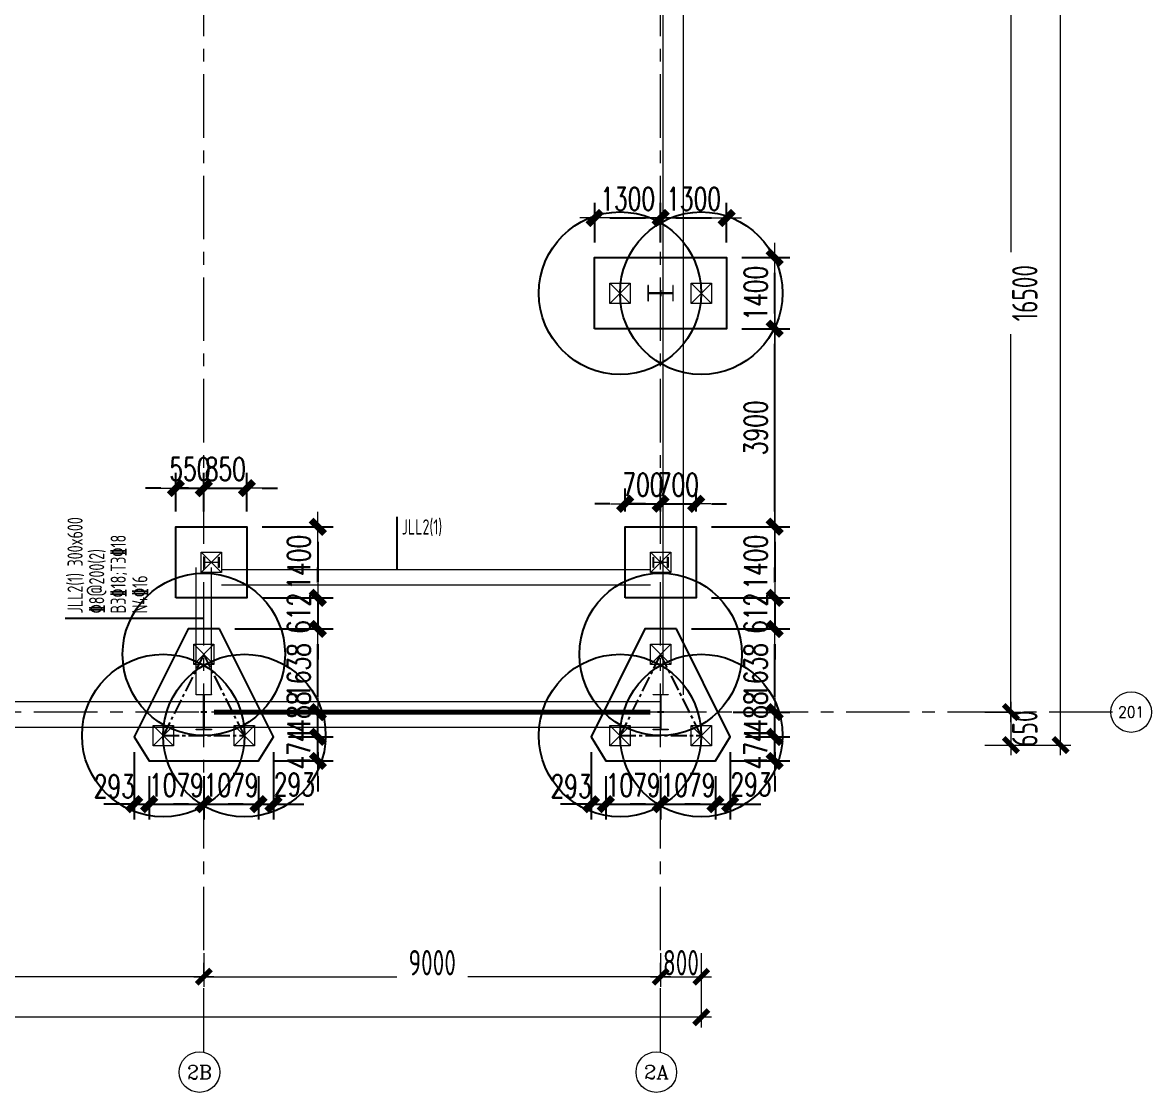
# Model space of a CAD drawing. Extents: x -1201378 to 2367219, y -619313 to 244905.
# Drawn here: x -96329 to -74089, y -71587 to -50520 of the extents above; entities that cross this region are included whole.
import ezdxf
from ezdxf.enums import TextEntityAlignment as Align

# ---------------------------------------------------------------- set-up
doc = ezdxf.new("R2010")
doc.units = 0
doc.header["$LTSCALE"] = 1000
doc.linetypes.add('CENTER', pattern=[2, 1.25, -0.25, 0.25, -0.25])
doc.layers.get('0').update_dxf_attribs({"linetype": 'CONTINUOUS'})
doc.layers.get('Defpoints').update_dxf_attribs({"linetype": 'CONTINUOUS'})
for name, color, linetype, lineweight in [('S-axis', 111, 'CONTINUOUS', 0), ('S-bkl', 4, 'CONTINUOUS', 0), ('S-col', 2, 'CONTINUOUS', 0), ('S-dim', 81, 'CONTINUOUS', 0), ('S-dote', 5, 'CENTER', 0), ('S-zhuang', 1, 'CONTINUOUS', 0), ('柱间支撑', 6, 'CENTER', 0)]:
    doc.layers.add(name, color=color, linetype=linetype, lineweight=lineweight)
for name, color, linetype in [('S-DOTE1', 140, 'CENTER'), ('S-HATCH1-W', 252, 'CONTINUOUS'), ('S-SKL-H', 151, 'CONTINUOUS'), ('S-SS', 111, 'CONTINUOUS')]:
    doc.layers.add(name, color=color, linetype=linetype)
doc.styles.add('_TCH_AXIS', font='COMPLEX', dxfattribs={"bigfont": 'GBCBIG'})
doc.styles.add('SS1', font='tj-romans1.shx', dxfattribs={"width": 0.7, "bigfont": 'tj-hztxt1.shx'})
doc.styles.add('TSSD_Dimension', font='tssdeng.shx', dxfattribs={"width": 0.7, "bigfont": 'hztxt.shx'})
doc.styles.add('样式 1', font='yjkeng.shx', dxfattribs={"width": 0.7, "height": 300, "bigfont": 'yjkchn.shx'})
doc.dimstyles.new('S-150-ARCHI', dxfattribs={"dimscale": 150, "dimtxt": 3, "dimasz": 2, "dimexe": 2, "dimexo": 2, "dimgap": 1, "dimtad": 1, "dimdec": 0, "dimzin": 0, "dimdsep": 46, "dimtxsty": 'SS1', "dimblk1": 'TT', "dimblk2": 'TT', "dimsah": 1, "dimcen": 1, "dimclrd": 256, "dimclre": 256, "dimclrt": 256, "dimadec": 0, "dimazin": 0, "dimtfac": 1, "dimtdec": 0, "dimtix": 1, "dimtmove": 2, "dimatfit": 0, "dimldrblk": 'TT', "dimfxl": 2, "dimtolj": 1, "dimtzin": 0, "dimarcsym": 0})
doc.dimstyles.new('TSSD_200_200', dxfattribs={"dimtxt": 500, "dimasz": 200, "dimexe": 200, "dimexo": 500, "dimgap": 200, "dimtad": 1, "dimdec": 0, "dimzin": 0, "dimdsep": 46, "dimtxsty": 'TSSD_Dimension', "dimblk": 'ARCHTICK', "dimcen": 0, "dimdle": 200, "dimclrt": 7, "dimadec": 0, "dimazin": 0, "dimtfac": 1, "dimtdec": 0, "dimtix": 1, "dimtmove": 2, "dimatfit": 3, "dimfxl": 1, "dimtolj": 1, "dimtzin": 0, "dimarcsym": 0})

# ---------------------------------------------------------------- blocks, each defined once
blk = doc.blocks.new('_ArchTick')
at = {"color": 0, "linetype": 'ByBlock', "const_width": 0.5}
blk.add_lwpolyline([(-0.71, -0.71), (0.71, 0.71)], dxfattribs=at)
blk = doc.blocks.new('*D82')
at = {"layer": 'Defpoints', "color": 0, "transparency": 16777216}
for p in [(-101758, -268348), (-92758, -268348), (-92758, -269308)]:
    blk.add_point(p, dxfattribs=at)
at = {"layer": 'S-axis', "color": 0, "lineweight": -2, "transparency": 16777216}
for p, q in [((-101758, -268848), (-101758, -269508)), ((-92758, -268848), (-92758, -269508)), ((-101958, -269308), (-97957, -269308)), ((-92558, -269308), (-96560, -269308))]:
    blk.add_line(p, q, dxfattribs=at)
at = {"layer": 'S-axis', "color": 0, "lineweight": -2, "transparency": 16777216, "xscale": 200, "yscale": 200, "zscale": 200, "rotation": 180}
blk.add_blockref('_ArchTick', (-101758, -269308), dxfattribs=at)
at = {"layer": 'S-axis', "color": 0, "lineweight": -2, "transparency": 16777216, "xscale": 200, "yscale": 200, "zscale": 200}
blk.add_blockref('_ArchTick', (-92758, -269308), dxfattribs=at)
at = {"layer": 'S-axis', "color": 7, "transparency": 16777216, "insert": (-97258, -269033), "char_height": 500, "attachment_point": 5, "style": 'TSSD_Dimension'}
blk.add_mtext('\\A1;9000', dxfattribs=at)
blk = doc.blocks.new('*D83')
at = {"layer": 'Defpoints', "color": 0, "transparency": 16777216}
for p in [(-92758, -268348), (-83758, -268348), (-83758, -269308)]:
    blk.add_point(p, dxfattribs=at)
at = {"layer": 'S-axis', "color": 0, "lineweight": -2, "transparency": 16777216}
for p, q in [((-92758, -268848), (-92758, -269508)), ((-83758, -268848), (-83758, -269508)), ((-92958, -269308), (-88957, -269308)), ((-83558, -269308), (-87560, -269308))]:
    blk.add_line(p, q, dxfattribs=at)
at = {"layer": 'S-axis', "color": 0, "lineweight": -2, "transparency": 16777216, "xscale": 200, "yscale": 200, "zscale": 200, "rotation": 180}
blk.add_blockref('_ArchTick', (-92758, -269308), dxfattribs=at)
at = {"layer": 'S-axis', "color": 0, "lineweight": -2, "transparency": 16777216, "xscale": 200, "yscale": 200, "zscale": 200}
blk.add_blockref('_ArchTick', (-83758, -269308), dxfattribs=at)
at = {"layer": 'S-axis', "color": 7, "transparency": 16777216, "insert": (-88258, -269033), "char_height": 500, "attachment_point": 5, "style": 'TSSD_Dimension'}
blk.add_mtext('\\A1;9000', dxfattribs=at)
blk = doc.blocks.new('*D84')
at = {"layer": 'Defpoints', "color": 0, "transparency": 16777216}
for p in [(-83758, -268348), (-82958, -268348), (-82958, -269308)]:
    blk.add_point(p, dxfattribs=at)
at = {"layer": 'S-axis', "color": 0, "lineweight": -2, "transparency": 16777216}
for p, q in [((-83758, -268848), (-83758, -269508)), ((-82958, -268848), (-82958, -269508)), ((-83958, -269308), (-82758, -269308))]:
    blk.add_line(p, q, dxfattribs=at)
at = {"layer": 'S-axis', "color": 0, "lineweight": -2, "transparency": 16777216, "xscale": 200, "yscale": 200, "zscale": 200, "rotation": 180}
blk.add_blockref('_ArchTick', (-83758, -269308), dxfattribs=at)
at = {"layer": 'S-axis', "color": 0, "lineweight": -2, "transparency": 16777216, "xscale": 200, "yscale": 200, "zscale": 200}
blk.add_blockref('_ArchTick', (-82958, -269308), dxfattribs=at)
at = {"layer": 'S-axis', "color": 7, "transparency": 16777216, "insert": (-83358, -269033), "char_height": 500, "attachment_point": 5, "style": 'TSSD_Dimension'}
blk.add_mtext('\\A1;800', dxfattribs=at)
blk = doc.blocks.new('*D90')
at = {"layer": 'Defpoints', "color": 0, "transparency": 16777216}
for p in [(-77874, -247598), (-77874, -264098), (-76858, -264098)]:
    blk.add_point(p, dxfattribs=at)
at = {"layer": 'S-axis', "color": 0, "lineweight": -2, "transparency": 16777216}
for p, q in [((-76858, -247398), (-76858, -255042)), ((-77374, -247598), (-76658, -247598)), ((-76858, -264298), (-76858, -256654)), ((-77374, -264098), (-76658, -264098))]:
    blk.add_line(p, q, dxfattribs=at)
at = {"layer": 'S-axis', "color": 0, "lineweight": -2, "transparency": 16777216, "xscale": 200, "yscale": 200, "zscale": 200}
for p, rotation in [((-76858, -247598), 90), ((-76858, -264098), 270)]:
    blk.add_blockref('_ArchTick', p, dxfattribs=dict(at, rotation=rotation))
at = {"layer": 'S-axis', "color": 7, "transparency": 16777216, "insert": (-76583, -255848), "char_height": 500, "attachment_point": 5, "rotation": 90, "style": 'TSSD_Dimension'}
blk.add_mtext('\\A1;16500', dxfattribs=at)
blk = doc.blocks.new('*D91')
at = {"layer": 'Defpoints', "color": 0, "transparency": 16777216}
for p in [(-77874, -264098), (-77874, -264748), (-76858, -264748)]:
    blk.add_point(p, dxfattribs=at)
at = {"layer": 'S-axis', "color": 0, "lineweight": -2, "transparency": 16777216}
for p, q in [((-76858, -263898), (-76858, -264948)), ((-77374, -264098), (-76658, -264098)), ((-77374, -264748), (-76658, -264748))]:
    blk.add_line(p, q, dxfattribs=at)
at = {"layer": 'S-axis', "color": 0, "lineweight": -2, "transparency": 16777216, "xscale": 200, "yscale": 200, "zscale": 200}
for p, rotation in [((-76858, -264098), 90), ((-76858, -264748), 270)]:
    blk.add_blockref('_ArchTick', p, dxfattribs=dict(at, rotation=rotation))
at = {"layer": 'S-axis', "color": 7, "transparency": 16777216, "insert": (-76583, -264423), "char_height": 500, "attachment_point": 5, "rotation": 90, "style": 'TSSD_Dimension'}
blk.add_mtext('\\A1;650', dxfattribs=at)
blk = doc.blocks.new('*D92')
at = {"layer": 'Defpoints', "color": 0, "transparency": 16777216}
for p in [(-240958, -268448), (-82958, -268448), (-82958, -270108)]:
    blk.add_point(p, dxfattribs=at)
at = {"layer": 'S-axis', "color": 0, "lineweight": -2, "transparency": 16777216}
for p, q in [((-240958, -268948), (-240958, -270308)), ((-82958, -268948), (-82958, -270308)), ((-241158, -270108), (-162899, -270108)), ((-82758, -270108), (-161018, -270108))]:
    blk.add_line(p, q, dxfattribs=at)
at = {"layer": 'S-axis', "color": 0, "lineweight": -2, "transparency": 16777216, "xscale": 200, "yscale": 200, "zscale": 200, "rotation": 180}
blk.add_blockref('_ArchTick', (-240958, -270108), dxfattribs=at)
at = {"layer": 'S-axis', "color": 0, "lineweight": -2, "transparency": 16777216, "xscale": 200, "yscale": 200, "zscale": 200}
blk.add_blockref('_ArchTick', (-82958, -270108), dxfattribs=at)
at = {"layer": 'S-axis', "color": 7, "transparency": 16777216, "insert": (-161958, -269833), "char_height": 500, "attachment_point": 5, "style": 'TSSD_Dimension'}
blk.add_mtext('\\A1;158000', dxfattribs=at)
blk = doc.blocks.new('*D113')
at = {"layer": 'Defpoints', "color": 0, "transparency": 16777216}
for p in [(-77774, -180948), (-77774, -264748), (-75879, -264748)]:
    blk.add_point(p, dxfattribs=at)
at = {"layer": 'S-axis', "color": 0, "lineweight": -2, "transparency": 16777216}
for p, q in [((-75879, -180748), (-75879, -222015)), ((-77274, -180948), (-75679, -180948)), ((-75879, -264948), (-75879, -223681)), ((-77274, -264748), (-75679, -264748))]:
    blk.add_line(p, q, dxfattribs=at)
at = {"layer": 'S-axis', "color": 0, "lineweight": -2, "transparency": 16777216, "xscale": 200, "yscale": 200, "zscale": 200}
for p, rotation in [((-75879, -180948), 90), ((-75879, -264748), 270)]:
    blk.add_blockref('_ArchTick', p, dxfattribs=dict(at, rotation=rotation))
at = {"layer": 'S-axis', "color": 7, "transparency": 16777216, "insert": (-75604, -222848), "char_height": 500, "attachment_point": 5, "rotation": 90, "style": 'TSSD_Dimension'}
blk.add_mtext('\\A1;83800', dxfattribs=at)
blk = doc.blocks.new('nt66')
at = {"layer": 'S-col'}
blk.add_lwpolyline([(-195790, 766820), (-195490, 766820), (-195490, 766808), (-195636, 766808), (-195636, 766132), (-195490, 766132), (-195490, 766120), (-195790, 766120), (-195790, 766132), (-195644, 766132), (-195644, 766808), (-195790, 766808)], close=True, dxfattribs=at)
blk = doc.blocks.new('33333')
for p in [(57786, -126400), (66786, -126400)]:
    blk.add_blockref('nt66', p)
blk = doc.blocks.new('S-ZHUANG-400')
at = {"layer": 'S-zhuang'}
for p, q in [((200, -200), (-200, 200)), ((-200, -200), (200, 200))]:
    blk.add_line(p, q, dxfattribs=at)
blk.add_lwpolyline([(-200, 200), (200, 200), (200, -200), (-200, -200)], close=True, dxfattribs=at)
blk = doc.blocks.new('CT3')
at = {"layer": 'Defpoints'}
for centre in [(-101758, -256416), (-102558, -258016), (-100958, -258016)]:
    blk.add_circle(centre, 1600, dxfattribs=at)
at = {"layer": 'S-DOTE1', "ltscale": 0.25}
for p, q in [((-101758, -257494), (-101758, -257614)), ((-101698, -257554), (-101818, -257554))]:
    blk.add_line(p, q, dxfattribs=at)
at = {"layer": 'S-DOTE1', "linetype": 'CENTER', "ltscale": 0.25}
blk.add_lwpolyline([(-100958, -258016), (-101758, -256416), (-102558, -258016)], close=True, dxfattribs=at)
at = {"layer": 'S-HATCH1-W'}
blk.add_lwpolyline([(-101449, -255916), (-102067, -255916), (-103130, -258042), (-102837, -258516), (-100680, -258516), (-100387, -258042)], close=True, dxfattribs=at)
at = {"layer": 'S-zhuang', "rotation": 90.00000000000001}
for p in [(-101758, -256416), (-102558, -258016), (-100958, -258016)]:
    blk.add_blockref('S-ZHUANG-400', p, dxfattribs=at)
blk = doc.blocks.new('CT2')
at = {"layer": 'Defpoints'}
for centre in [(-193625, -186366), (-193625, -187966)]:
    blk.add_circle(centre, 1600, dxfattribs=at)
at = {"layer": 'S-DOTE1', "ltscale": 0.25}
for p, q in [((-193565, -187166), (-193685, -187166)), ((-193625, -187226), (-193625, -187106))]:
    blk.add_line(p, q, dxfattribs=at)
at = {"layer": 'S-HATCH1-W'}
blk.add_lwpolyline([(-194325, -185866), (-192925, -185866), (-192925, -188466), (-194325, -188466)], close=True, dxfattribs=at)
at = {"layer": 'S-zhuang'}
for p in [(-193625, -186366), (-193625, -187966)]:
    blk.add_blockref('S-ZHUANG-400', p, dxfattribs=at)
blk = doc.blocks.new('CT1')
at = {"layer": 'S-HATCH1-W'}
blk.add_lwpolyline([(-91607, -249948), (-91607, -248548), (-90207, -248548), (-90207, -249948)], close=True, dxfattribs=at)
at = {"layer": 'S-zhuang', "rotation": 90.00000000000001}
blk.add_blockref('S-ZHUANG-400', (-90907, -249248), dxfattribs=at)
blk = doc.blocks.new('TT')
blk.add_line((-0.969, 0), (0.969, 0))
at = {"const_width": 0.45}
blk.add_lwpolyline([(-0.442, -0.442), (0.442, 0.442)], dxfattribs=at)
blk = doc.blocks.new('*D2047')
at = {"layer": 'Defpoints', "color": 0, "transparency": 16777216}
for p in [(-94130, -64586), (-93837, -65060), (-93837, -65911)]:
    blk.add_point(p, dxfattribs=at)
at = {"layer": 'S-dim', "lineweight": -2, "transparency": 16777216}
for p, q in [((-94130, -64886), (-94130, -66211)), ((-93837, -65360), (-93837, -66211)), ((-94430, -65911), (-94730, -65911)), ((-94130, -65911), (-93837, -65911)), ((-93537, -65911), (-93237, -65911))]:
    blk.add_line(p, q, dxfattribs=at)
at = {"layer": 'S-dim', "lineweight": -2, "transparency": 16777216, "xscale": 300, "yscale": 300, "zscale": 300}
blk.add_blockref('TT', (-94130, -65911), dxfattribs=at)
at = {"layer": 'S-dim', "lineweight": -2, "transparency": 16777216, "xscale": 300, "yscale": 300, "zscale": 300, "rotation": 180}
blk.add_blockref('TT', (-93837, -65911), dxfattribs=at)
at = {"layer": 'S-dim', "transparency": 16777216, "insert": (-94522, -65558), "char_height": 450, "attachment_point": 5, "style": 'SS1'}
blk.add_mtext('\\A1;293', dxfattribs=at)
blk = doc.blocks.new('*D2048')
at = {"layer": 'Defpoints', "color": 0, "transparency": 16777216}
for p in [(-93837, -65060), (-92758, -65060), (-92758, -65911)]:
    blk.add_point(p, dxfattribs=at)
at = {"layer": 'S-dim', "lineweight": -2, "transparency": 16777216}
for p, q in [((-93837, -65360), (-93837, -66211)), ((-92758, -65360), (-92758, -66211)), ((-94137, -65911), (-94437, -65911)), ((-93837, -65911), (-92758, -65911)), ((-92458, -65911), (-92158, -65911))]:
    blk.add_line(p, q, dxfattribs=at)
at = {"layer": 'S-dim', "lineweight": -2, "transparency": 16777216, "xscale": 300, "yscale": 300, "zscale": 300}
blk.add_blockref('TT', (-93837, -65911), dxfattribs=at)
at = {"layer": 'S-dim', "lineweight": -2, "transparency": 16777216, "xscale": 300, "yscale": 300, "zscale": 300, "rotation": 180}
blk.add_blockref('TT', (-92758, -65911), dxfattribs=at)
at = {"layer": 'S-dim', "transparency": 16777216, "insert": (-93298, -65536), "char_height": 450, "attachment_point": 5, "style": 'SS1'}
blk.add_mtext('\\A1;1079', dxfattribs=at)
blk = doc.blocks.new('*D2049')
at = {"layer": 'Defpoints', "color": 0, "transparency": 16777216}
for p in [(-92758, -65060), (-91680, -65060), (-91680, -65911)]:
    blk.add_point(p, dxfattribs=at)
at = {"layer": 'S-dim', "lineweight": -2, "transparency": 16777216}
for p, q in [((-92758, -65360), (-92758, -66211)), ((-91680, -65360), (-91680, -66211)), ((-93058, -65911), (-93358, -65911)), ((-92758, -65911), (-91680, -65911)), ((-91380, -65911), (-91080, -65911))]:
    blk.add_line(p, q, dxfattribs=at)
at = {"layer": 'S-dim', "lineweight": -2, "transparency": 16777216, "xscale": 300, "yscale": 300, "zscale": 300}
blk.add_blockref('TT', (-92758, -65911), dxfattribs=at)
at = {"layer": 'S-dim', "lineweight": -2, "transparency": 16777216, "xscale": 300, "yscale": 300, "zscale": 300, "rotation": 180}
blk.add_blockref('TT', (-91680, -65911), dxfattribs=at)
at = {"layer": 'S-dim', "transparency": 16777216, "insert": (-92219, -65536), "char_height": 450, "attachment_point": 5, "style": 'SS1'}
blk.add_mtext('\\A1;1079', dxfattribs=at)
blk = doc.blocks.new('*D2050')
at = {"layer": 'Defpoints', "color": 0, "transparency": 16777216}
for p in [(-91387, -64586), (-91680, -65060), (-91387, -65911)]:
    blk.add_point(p, dxfattribs=at)
at = {"layer": 'S-dim', "lineweight": -2, "transparency": 16777216}
for p, q in [((-91387, -64886), (-91387, -66211)), ((-91680, -65360), (-91680, -66211)), ((-91980, -65911), (-92280, -65911)), ((-91680, -65911), (-91387, -65911)), ((-91087, -65911), (-90787, -65911))]:
    blk.add_line(p, q, dxfattribs=at)
at = {"layer": 'S-dim', "lineweight": -2, "transparency": 16777216, "xscale": 300, "yscale": 300, "zscale": 300}
blk.add_blockref('TT', (-91680, -65911), dxfattribs=at)
at = {"layer": 'S-dim', "lineweight": -2, "transparency": 16777216, "xscale": 300, "yscale": 300, "zscale": 300, "rotation": 180}
blk.add_blockref('TT', (-91387, -65911), dxfattribs=at)
at = {"layer": 'S-dim', "transparency": 16777216, "insert": (-90976, -65524), "char_height": 450, "attachment_point": 5, "style": 'SS1'}
blk.add_mtext('\\A1;293', dxfattribs=at)
blk = doc.blocks.new('*D2051')
at = {"layer": 'Defpoints', "color": 0, "transparency": 16777216}
for p in [(-91387, -64586), (-90511, -64586), (-91680, -65060)]:
    blk.add_point(p, dxfattribs=at)
at = {"layer": 'S-dim', "lineweight": -2, "transparency": 16777216}
for p, q in [((-90511, -64286), (-90511, -63986)), ((-91087, -64586), (-90211, -64586)), ((-90511, -65060), (-90511, -64586)), ((-91380, -65060), (-90211, -65060)), ((-90511, -65360), (-90511, -65660))]:
    blk.add_line(p, q, dxfattribs=at)
at = {"layer": 'S-dim', "lineweight": -2, "transparency": 16777216, "xscale": 300, "yscale": 300, "zscale": 300}
for p, rotation in [((-90511, -64586), 270), ((-90511, -65060), 90)]:
    blk.add_blockref('TT', p, dxfattribs=dict(at, rotation=rotation))
at = {"layer": 'S-dim', "transparency": 16777216, "insert": (-90886, -64823), "char_height": 450, "attachment_point": 5, "rotation": 90, "style": 'SS1'}
blk.add_mtext('\\A1;474', dxfattribs=at)
blk = doc.blocks.new('*D2052')
at = {"layer": 'Defpoints', "color": 0, "transparency": 16777216}
for p in [(-91630, -64098), (-90511, -64098), (-91387, -64586)]:
    blk.add_point(p, dxfattribs=at)
at = {"layer": 'S-dim', "lineweight": -2, "transparency": 16777216}
for p, q in [((-90511, -63798), (-90511, -63498)), ((-91330, -64098), (-90211, -64098)), ((-90511, -64586), (-90511, -64098)), ((-91087, -64586), (-90211, -64586)), ((-90511, -64886), (-90511, -65186))]:
    blk.add_line(p, q, dxfattribs=at)
at = {"layer": 'S-dim', "lineweight": -2, "transparency": 16777216, "xscale": 300, "yscale": 300, "zscale": 300}
for p, rotation in [((-90511, -64098), 270), ((-90511, -64586), 90)]:
    blk.add_blockref('TT', p, dxfattribs=dict(at, rotation=rotation))
at = {"layer": 'S-dim', "transparency": 16777216, "insert": (-90886, -64098), "char_height": 450, "attachment_point": 5, "rotation": 90, "style": 'SS1'}
blk.add_mtext('\\A1;488', dxfattribs=at)
blk = doc.blocks.new('*D2053')
at = {"layer": 'Defpoints', "color": 0, "transparency": 16777216}
for p in [(-92449, -62460), (-90511, -62460), (-91630, -64098)]:
    blk.add_point(p, dxfattribs=at)
at = {"layer": 'S-dim', "lineweight": -2, "transparency": 16777216}
for p, q in [((-92149, -62460), (-90211, -62460)), ((-90511, -63798), (-90511, -62760)), ((-91330, -64098), (-90211, -64098))]:
    blk.add_line(p, q, dxfattribs=at)
at = {"layer": 'S-dim', "lineweight": -2, "transparency": 16777216, "xscale": 300, "yscale": 300, "zscale": 300}
for p, rotation in [((-90511, -62460), 90), ((-90511, -64098), 270)]:
    blk.add_blockref('TT', p, dxfattribs=dict(at, rotation=rotation))
at = {"layer": 'S-dim', "transparency": 16777216, "insert": (-90886, -63279), "char_height": 450, "attachment_point": 5, "rotation": 90, "style": 'SS1'}
blk.add_mtext('\\A1;1638', dxfattribs=at)
blk = doc.blocks.new('*D2054')
at = {"layer": 'Defpoints', "color": 0, "transparency": 16777216}
for p in [(-85130, -64586), (-84837, -65060), (-84837, -65911)]:
    blk.add_point(p, dxfattribs=at)
at = {"layer": 'S-dim', "lineweight": -2, "transparency": 16777216}
for p, q in [((-85130, -64886), (-85130, -66211)), ((-84837, -65360), (-84837, -66211)), ((-85430, -65911), (-85730, -65911)), ((-85130, -65911), (-84837, -65911)), ((-84537, -65911), (-84237, -65911))]:
    blk.add_line(p, q, dxfattribs=at)
at = {"layer": 'S-dim', "lineweight": -2, "transparency": 16777216, "xscale": 300, "yscale": 300, "zscale": 300}
blk.add_blockref('TT', (-85130, -65911), dxfattribs=at)
at = {"layer": 'S-dim', "lineweight": -2, "transparency": 16777216, "xscale": 300, "yscale": 300, "zscale": 300, "rotation": 180}
blk.add_blockref('TT', (-84837, -65911), dxfattribs=at)
at = {"layer": 'S-dim', "transparency": 16777216, "insert": (-85522, -65558), "char_height": 450, "attachment_point": 5, "style": 'SS1'}
blk.add_mtext('\\A1;293', dxfattribs=at)
blk = doc.blocks.new('*D2055')
at = {"layer": 'Defpoints', "color": 0, "transparency": 16777216}
for p in [(-84837, -65060), (-83758, -65060), (-83758, -65911)]:
    blk.add_point(p, dxfattribs=at)
at = {"layer": 'S-dim', "lineweight": -2, "transparency": 16777216}
for p, q in [((-84837, -65360), (-84837, -66211)), ((-83758, -65360), (-83758, -66211)), ((-85137, -65911), (-85437, -65911)), ((-84837, -65911), (-83758, -65911)), ((-83458, -65911), (-83158, -65911))]:
    blk.add_line(p, q, dxfattribs=at)
at = {"layer": 'S-dim', "lineweight": -2, "transparency": 16777216, "xscale": 300, "yscale": 300, "zscale": 300}
blk.add_blockref('TT', (-84837, -65911), dxfattribs=at)
at = {"layer": 'S-dim', "lineweight": -2, "transparency": 16777216, "xscale": 300, "yscale": 300, "zscale": 300, "rotation": 180}
blk.add_blockref('TT', (-83758, -65911), dxfattribs=at)
at = {"layer": 'S-dim', "transparency": 16777216, "insert": (-84298, -65536), "char_height": 450, "attachment_point": 5, "style": 'SS1'}
blk.add_mtext('\\A1;1079', dxfattribs=at)
blk = doc.blocks.new('*D2056')
at = {"layer": 'Defpoints', "color": 0, "transparency": 16777216}
for p in [(-83758, -65060), (-82680, -65060), (-82680, -65911)]:
    blk.add_point(p, dxfattribs=at)
at = {"layer": 'S-dim', "lineweight": -2, "transparency": 16777216}
for p, q in [((-83758, -65360), (-83758, -66211)), ((-82680, -65360), (-82680, -66211)), ((-84058, -65911), (-84358, -65911)), ((-83758, -65911), (-82680, -65911)), ((-82380, -65911), (-82080, -65911))]:
    blk.add_line(p, q, dxfattribs=at)
at = {"layer": 'S-dim', "lineweight": -2, "transparency": 16777216, "xscale": 300, "yscale": 300, "zscale": 300}
blk.add_blockref('TT', (-83758, -65911), dxfattribs=at)
at = {"layer": 'S-dim', "lineweight": -2, "transparency": 16777216, "xscale": 300, "yscale": 300, "zscale": 300, "rotation": 180}
blk.add_blockref('TT', (-82680, -65911), dxfattribs=at)
at = {"layer": 'S-dim', "transparency": 16777216, "insert": (-83219, -65536), "char_height": 450, "attachment_point": 5, "style": 'SS1'}
blk.add_mtext('\\A1;1079', dxfattribs=at)
blk = doc.blocks.new('*D2057')
at = {"layer": 'Defpoints', "color": 0, "transparency": 16777216}
for p in [(-82387, -64586), (-82680, -65060), (-82387, -65911)]:
    blk.add_point(p, dxfattribs=at)
at = {"layer": 'S-dim', "lineweight": -2, "transparency": 16777216}
for p, q in [((-82387, -64886), (-82387, -66211)), ((-82680, -65360), (-82680, -66211)), ((-82980, -65911), (-83280, -65911)), ((-82680, -65911), (-82387, -65911)), ((-82087, -65911), (-81787, -65911))]:
    blk.add_line(p, q, dxfattribs=at)
at = {"layer": 'S-dim', "lineweight": -2, "transparency": 16777216, "xscale": 300, "yscale": 300, "zscale": 300}
blk.add_blockref('TT', (-82680, -65911), dxfattribs=at)
at = {"layer": 'S-dim', "lineweight": -2, "transparency": 16777216, "xscale": 300, "yscale": 300, "zscale": 300, "rotation": 180}
blk.add_blockref('TT', (-82387, -65911), dxfattribs=at)
at = {"layer": 'S-dim', "transparency": 16777216, "insert": (-81976, -65524), "char_height": 450, "attachment_point": 5, "style": 'SS1'}
blk.add_mtext('\\A1;293', dxfattribs=at)
blk = doc.blocks.new('*D2058')
at = {"layer": 'Defpoints', "color": 0, "transparency": 16777216}
for p in [(-82387, -64586), (-81511, -64586), (-82680, -65060)]:
    blk.add_point(p, dxfattribs=at)
at = {"layer": 'S-dim', "lineweight": -2, "transparency": 16777216}
for p, q in [((-81511, -64286), (-81511, -63986)), ((-82087, -64586), (-81211, -64586)), ((-81511, -65060), (-81511, -64586)), ((-82380, -65060), (-81211, -65060)), ((-81511, -65360), (-81511, -65660))]:
    blk.add_line(p, q, dxfattribs=at)
at = {"layer": 'S-dim', "lineweight": -2, "transparency": 16777216, "xscale": 300, "yscale": 300, "zscale": 300}
for p, rotation in [((-81511, -64586), 270), ((-81511, -65060), 90)]:
    blk.add_blockref('TT', p, dxfattribs=dict(at, rotation=rotation))
at = {"layer": 'S-dim', "transparency": 16777216, "insert": (-81886, -64823), "char_height": 450, "attachment_point": 5, "rotation": 90, "style": 'SS1'}
blk.add_mtext('\\A1;474', dxfattribs=at)
blk = doc.blocks.new('*D2059')
at = {"layer": 'Defpoints', "color": 0, "transparency": 16777216}
for p in [(-82630, -64098), (-81511, -64098), (-82387, -64586)]:
    blk.add_point(p, dxfattribs=at)
at = {"layer": 'S-dim', "lineweight": -2, "transparency": 16777216}
for p, q in [((-81511, -63798), (-81511, -63498)), ((-82330, -64098), (-81211, -64098)), ((-81511, -64586), (-81511, -64098)), ((-82087, -64586), (-81211, -64586)), ((-81511, -64886), (-81511, -65186))]:
    blk.add_line(p, q, dxfattribs=at)
at = {"layer": 'S-dim', "lineweight": -2, "transparency": 16777216, "xscale": 300, "yscale": 300, "zscale": 300}
for p, rotation in [((-81511, -64098), 270), ((-81511, -64586), 90)]:
    blk.add_blockref('TT', p, dxfattribs=dict(at, rotation=rotation))
at = {"layer": 'S-dim', "transparency": 16777216, "insert": (-81886, -64098), "char_height": 450, "attachment_point": 5, "rotation": 90, "style": 'SS1'}
blk.add_mtext('\\A1;488', dxfattribs=at)
blk = doc.blocks.new('*D2060')
at = {"layer": 'Defpoints', "color": 0, "transparency": 16777216}
for p in [(-83449, -62460), (-81511, -62460), (-82630, -64098)]:
    blk.add_point(p, dxfattribs=at)
at = {"layer": 'S-dim', "lineweight": -2, "transparency": 16777216}
for p, q in [((-83149, -62460), (-81211, -62460)), ((-81511, -63798), (-81511, -62760)), ((-82330, -64098), (-81211, -64098))]:
    blk.add_line(p, q, dxfattribs=at)
at = {"layer": 'S-dim', "lineweight": -2, "transparency": 16777216, "xscale": 300, "yscale": 300, "zscale": 300}
for p, rotation in [((-81511, -62460), 90), ((-81511, -64098), 270)]:
    blk.add_blockref('TT', p, dxfattribs=dict(at, rotation=rotation))
at = {"layer": 'S-dim', "transparency": 16777216, "insert": (-81886, -63279), "char_height": 450, "attachment_point": 5, "rotation": 90, "style": 'SS1'}
blk.add_mtext('\\A1;1638', dxfattribs=at)
blk = doc.blocks.new('*D2502')
at = {"layer": 'Defpoints', "color": 0, "transparency": 16777216}
for p in [(-92758, -59687), (-93308, -60448), (-92758, -60448)]:
    blk.add_point(p, dxfattribs=at)
at = {"layer": 'S-dim', "lineweight": -2, "transparency": 16777216}
for p, q in [((-93308, -60148), (-93308, -59387)), ((-92758, -60148), (-92758, -59387)), ((-93608, -59687), (-93908, -59687)), ((-93308, -59687), (-92758, -59687)), ((-92458, -59687), (-92158, -59687))]:
    blk.add_line(p, q, dxfattribs=at)
at = {"layer": 'S-dim', "lineweight": -2, "transparency": 16777216, "xscale": 300, "yscale": 300, "zscale": 300}
blk.add_blockref('TT', (-93308, -59687), dxfattribs=at)
at = {"layer": 'S-dim', "lineweight": -2, "transparency": 16777216, "xscale": 300, "yscale": 300, "zscale": 300, "rotation": 180}
blk.add_blockref('TT', (-92758, -59687), dxfattribs=at)
at = {"layer": 'S-dim', "transparency": 16777216, "insert": (-93033, -59312), "char_height": 450, "attachment_point": 5, "style": 'SS1'}
blk.add_mtext('\\A1;550', dxfattribs=at)
blk = doc.blocks.new('*D2503')
at = {"layer": 'Defpoints', "color": 0, "transparency": 16777216}
for p in [(-91908, -59687), (-92758, -60448), (-91908, -60448)]:
    blk.add_point(p, dxfattribs=at)
at = {"layer": 'S-dim', "lineweight": -2, "transparency": 16777216}
for p, q in [((-92758, -60148), (-92758, -59387)), ((-91908, -60148), (-91908, -59387)), ((-93058, -59687), (-93358, -59687)), ((-92758, -59687), (-91908, -59687)), ((-91608, -59687), (-91308, -59687))]:
    blk.add_line(p, q, dxfattribs=at)
at = {"layer": 'S-dim', "lineweight": -2, "transparency": 16777216, "xscale": 300, "yscale": 300, "zscale": 300}
blk.add_blockref('TT', (-92758, -59687), dxfattribs=at)
at = {"layer": 'S-dim', "lineweight": -2, "transparency": 16777216, "xscale": 300, "yscale": 300, "zscale": 300, "rotation": 180}
blk.add_blockref('TT', (-91908, -59687), dxfattribs=at)
at = {"layer": 'S-dim', "transparency": 16777216, "insert": (-92333, -59312), "char_height": 450, "attachment_point": 5, "style": 'SS1'}
blk.add_mtext('\\A1;850', dxfattribs=at)
blk = doc.blocks.new('*D2504')
at = {"layer": 'Defpoints', "color": 0, "transparency": 16777216}
for p in [(-83758, -59996), (-84458, -60448), (-83758, -60448)]:
    blk.add_point(p, dxfattribs=at)
at = {"layer": 'S-dim', "lineweight": -2, "transparency": 16777216}
for p, q in [((-84458, -60148), (-84458, -59696)), ((-83758, -60148), (-83758, -59696)), ((-84758, -59996), (-85058, -59996)), ((-84458, -59996), (-83758, -59996)), ((-83458, -59996), (-83158, -59996))]:
    blk.add_line(p, q, dxfattribs=at)
at = {"layer": 'S-dim', "lineweight": -2, "transparency": 16777216, "xscale": 300, "yscale": 300, "zscale": 300}
blk.add_blockref('TT', (-84458, -59996), dxfattribs=at)
at = {"layer": 'S-dim', "lineweight": -2, "transparency": 16777216, "xscale": 300, "yscale": 300, "zscale": 300, "rotation": 180}
blk.add_blockref('TT', (-83758, -59996), dxfattribs=at)
at = {"layer": 'S-dim', "transparency": 16777216, "insert": (-84108, -59621), "char_height": 450, "attachment_point": 5, "style": 'SS1'}
blk.add_mtext('\\A1;700', dxfattribs=at)
blk = doc.blocks.new('*D2505')
at = {"layer": 'Defpoints', "color": 0, "transparency": 16777216}
for p in [(-83058, -59996), (-83758, -60448), (-83058, -60448)]:
    blk.add_point(p, dxfattribs=at)
at = {"layer": 'S-dim', "lineweight": -2, "transparency": 16777216}
for p, q in [((-83758, -60148), (-83758, -59696)), ((-83058, -60148), (-83058, -59696)), ((-84058, -59996), (-84358, -59996)), ((-83758, -59996), (-83058, -59996)), ((-82758, -59996), (-82458, -59996))]:
    blk.add_line(p, q, dxfattribs=at)
at = {"layer": 'S-dim', "lineweight": -2, "transparency": 16777216, "xscale": 300, "yscale": 300, "zscale": 300}
blk.add_blockref('TT', (-83758, -59996), dxfattribs=at)
at = {"layer": 'S-dim', "lineweight": -2, "transparency": 16777216, "xscale": 300, "yscale": 300, "zscale": 300, "rotation": 180}
blk.add_blockref('TT', (-83058, -59996), dxfattribs=at)
at = {"layer": 'S-dim', "transparency": 16777216, "insert": (-83408, -59621), "char_height": 450, "attachment_point": 5, "style": 'SS1'}
blk.add_mtext('\\A1;700', dxfattribs=at)
blk = doc.blocks.new('*D2506')
at = {"layer": 'Defpoints', "color": 0, "transparency": 16777216}
for p in [(-91908, -60448), (-91908, -61848), (-90511, -61848)]:
    blk.add_point(p, dxfattribs=at)
at = {"layer": 'S-dim', "lineweight": -2, "transparency": 16777216}
for p, q in [((-91608, -60448), (-90211, -60448)), ((-90511, -60748), (-90511, -61548)), ((-91608, -61848), (-90211, -61848))]:
    blk.add_line(p, q, dxfattribs=at)
at = {"layer": 'S-dim', "lineweight": -2, "transparency": 16777216, "xscale": 300, "yscale": 300, "zscale": 300}
for p, rotation in [((-90511, -60448), 90), ((-90511, -61848), 270)]:
    blk.add_blockref('TT', p, dxfattribs=dict(at, rotation=rotation))
at = {"layer": 'S-dim', "transparency": 16777216, "insert": (-90886, -61148), "char_height": 450, "attachment_point": 5, "rotation": 90, "style": 'SS1'}
blk.add_mtext('\\A1;1400', dxfattribs=at)
blk = doc.blocks.new('*D2507')
at = {"layer": 'Defpoints', "color": 0, "transparency": 16777216}
for p in [(-91908, -61848), (-91921, -62460), (-90511, -62460)]:
    blk.add_point(p, dxfattribs=at)
at = {"layer": 'S-dim', "lineweight": -2, "transparency": 16777216}
for p, q in [((-90511, -61548), (-90511, -61248)), ((-91608, -61848), (-90211, -61848)), ((-90511, -61848), (-90511, -62460)), ((-91621, -62460), (-90211, -62460)), ((-90511, -62760), (-90511, -63060))]:
    blk.add_line(p, q, dxfattribs=at)
at = {"layer": 'S-dim', "lineweight": -2, "transparency": 16777216, "xscale": 300, "yscale": 300, "zscale": 300}
for p, rotation in [((-90511, -61848), 270), ((-90511, -62460), 90)]:
    blk.add_blockref('TT', p, dxfattribs=dict(at, rotation=rotation))
at = {"layer": 'S-dim', "transparency": 16777216, "insert": (-90886, -62154), "char_height": 450, "attachment_point": 5, "rotation": 90, "style": 'SS1'}
blk.add_mtext('\\A1;612', dxfattribs=at)
blk = doc.blocks.new('*D2508')
at = {"layer": 'Defpoints', "color": 0, "transparency": 16777216}
for p in [(-83058, -60448), (-83058, -61848), (-81511, -61848)]:
    blk.add_point(p, dxfattribs=at)
at = {"layer": 'S-dim', "lineweight": -2, "transparency": 16777216}
for p, q in [((-82758, -60448), (-81211, -60448)), ((-81511, -60748), (-81511, -61548)), ((-82758, -61848), (-81211, -61848))]:
    blk.add_line(p, q, dxfattribs=at)
at = {"layer": 'S-dim', "lineweight": -2, "transparency": 16777216, "xscale": 300, "yscale": 300, "zscale": 300}
for p, rotation in [((-81511, -60448), 90), ((-81511, -61848), 270)]:
    blk.add_blockref('TT', p, dxfattribs=dict(at, rotation=rotation))
at = {"layer": 'S-dim', "transparency": 16777216, "insert": (-81886, -61148), "char_height": 450, "attachment_point": 5, "rotation": 90, "style": 'SS1'}
blk.add_mtext('\\A1;1400', dxfattribs=at)
blk = doc.blocks.new('*D2509')
at = {"layer": 'Defpoints', "color": 0, "transparency": 16777216}
for p in [(-83058, -61848), (-83129, -62460), (-81511, -62460)]:
    blk.add_point(p, dxfattribs=at)
at = {"layer": 'S-dim', "lineweight": -2, "transparency": 16777216}
for p, q in [((-81511, -61548), (-81511, -61248)), ((-82758, -61848), (-81211, -61848)), ((-81511, -61848), (-81511, -62460)), ((-82829, -62460), (-81211, -62460)), ((-81511, -62760), (-81511, -63060))]:
    blk.add_line(p, q, dxfattribs=at)
at = {"layer": 'S-dim', "lineweight": -2, "transparency": 16777216, "xscale": 300, "yscale": 300, "zscale": 300}
for p, rotation in [((-81511, -61848), 270), ((-81511, -62460), 90)]:
    blk.add_blockref('TT', p, dxfattribs=dict(at, rotation=rotation))
at = {"layer": 'S-dim', "transparency": 16777216, "insert": (-81886, -62154), "char_height": 450, "attachment_point": 5, "rotation": 90, "style": 'SS1'}
blk.add_mtext('\\A1;612', dxfattribs=at)
blk = doc.blocks.new('*D2510')
at = {"layer": 'Defpoints', "color": 0, "transparency": 16777216}
for p in [(-82458, -56548), (-81511, -56548), (-83058, -60448)]:
    blk.add_point(p, dxfattribs=at)
at = {"layer": 'S-dim', "lineweight": -2, "transparency": 16777216}
for p, q in [((-82158, -56548), (-81211, -56548)), ((-81511, -60148), (-81511, -56848)), ((-82758, -60448), (-81211, -60448))]:
    blk.add_line(p, q, dxfattribs=at)
at = {"layer": 'S-dim', "lineweight": -2, "transparency": 16777216, "xscale": 300, "yscale": 300, "zscale": 300}
for p, rotation in [((-81511, -56548), 90), ((-81511, -60448), 270)]:
    blk.add_blockref('TT', p, dxfattribs=dict(at, rotation=rotation))
at = {"layer": 'S-dim', "transparency": 16777216, "insert": (-81886, -58498), "char_height": 450, "attachment_point": 5, "rotation": 90, "style": 'SS1'}
blk.add_mtext('\\A1;3900', dxfattribs=at)
blk = doc.blocks.new('*D2511')
at = {"layer": 'Defpoints', "color": 0, "transparency": 16777216}
for p in [(-82458, -55148), (-81511, -55148), (-82458, -56548)]:
    blk.add_point(p, dxfattribs=at)
at = {"layer": 'S-dim', "lineweight": -2, "transparency": 16777216}
for p, q in [((-82158, -55148), (-81211, -55148)), ((-81511, -56248), (-81511, -55448)), ((-82158, -56548), (-81211, -56548))]:
    blk.add_line(p, q, dxfattribs=at)
at = {"layer": 'S-dim', "lineweight": -2, "transparency": 16777216, "xscale": 300, "yscale": 300, "zscale": 300}
for p, rotation in [((-81511, -55148), 90), ((-81511, -56548), 270)]:
    blk.add_blockref('TT', p, dxfattribs=dict(at, rotation=rotation))
at = {"layer": 'S-dim', "transparency": 16777216, "insert": (-81886, -55848), "char_height": 450, "attachment_point": 5, "rotation": 90, "style": 'SS1'}
blk.add_mtext('\\A1;1400', dxfattribs=at)
blk = doc.blocks.new('*D2512')
at = {"layer": 'Defpoints', "color": 0, "transparency": 16777216}
for p in [(-83758, -54367), (-85058, -55148), (-83758, -55148)]:
    blk.add_point(p, dxfattribs=at)
at = {"layer": 'S-dim', "lineweight": -2, "transparency": 16777216}
for p, q in [((-85058, -54848), (-85058, -54067)), ((-83758, -54848), (-83758, -54067)), ((-84758, -54367), (-84058, -54367))]:
    blk.add_line(p, q, dxfattribs=at)
at = {"layer": 'S-dim', "lineweight": -2, "transparency": 16777216, "xscale": 300, "yscale": 300, "zscale": 300, "rotation": 180}
blk.add_blockref('TT', (-85058, -54367), dxfattribs=at)
at = {"layer": 'S-dim', "lineweight": -2, "transparency": 16777216, "xscale": 300, "yscale": 300, "zscale": 300}
blk.add_blockref('TT', (-83758, -54367), dxfattribs=at)
at = {"layer": 'S-dim', "transparency": 16777216, "insert": (-84408, -53992), "char_height": 450, "attachment_point": 5, "style": 'SS1'}
blk.add_mtext('\\A1;1300', dxfattribs=at)
blk = doc.blocks.new('*D2513')
at = {"layer": 'Defpoints', "color": 0, "transparency": 16777216}
for p in [(-82458, -54367), (-83758, -55148), (-82458, -55148)]:
    blk.add_point(p, dxfattribs=at)
at = {"layer": 'S-dim', "lineweight": -2, "transparency": 16777216}
for p, q in [((-83758, -54848), (-83758, -54067)), ((-82458, -54848), (-82458, -54067)), ((-83458, -54367), (-82758, -54367))]:
    blk.add_line(p, q, dxfattribs=at)
at = {"layer": 'S-dim', "lineweight": -2, "transparency": 16777216, "xscale": 300, "yscale": 300, "zscale": 300, "rotation": 180}
blk.add_blockref('TT', (-83758, -54367), dxfattribs=at)
at = {"layer": 'S-dim', "lineweight": -2, "transparency": 16777216, "xscale": 300, "yscale": 300, "zscale": 300}
blk.add_blockref('TT', (-82458, -54367), dxfattribs=at)
at = {"layer": 'S-dim', "transparency": 16777216, "insert": (-83108, -53992), "char_height": 450, "attachment_point": 5, "style": 'SS1'}
blk.add_mtext('\\A1;1300', dxfattribs=at)
blk = doc.blocks.new('A$C9c07358d')
at = {"layer": '柱间支撑', "const_width": 100}
blk.add_lwpolyline([(156100, -82350), (147500, -82350)], dxfattribs=at)
blk = doc.blocks.new('2#轴网')
at = {"layer": 'S-axis'}
for centre in [(-74489.2, -264097), (-92843.4, -271187), (-83843.4, -271187)]:
    blk.add_circle(centre, 400, dxfattribs=at)
at = {"layer": 'S-dote'}
for p, q in [((-92758.5, -270787), (-92758.5, -175298.2)), ((-83758.5, -270787), (-83758.5, -175298.2)), ((-74854.3, -264098.2), (-251154.3, -264098.2))]:
    blk.add_line(p, q, dxfattribs=at)
at = {"layer": 'S-axis', "style": '_TCH_AXIS'}
for s, height, p, p2 in [('201', 220.59, (-74746.5, -264207.3), (-74231.8, -264207.3)), ('2B', 276.42, (-93086.9, -271325.3), (-92599.9, -271325.3)), ('2A', 270.86, (-84088.4, -271322.5), (-83598.3, -271322.5))]:
    blk.add_text(s, height=height, dxfattribs=at).set_placement(p, p2, align=Align.FIT)
at = {"layer": 'S-axis'}
for base, p1, p2, angle, picture, middle in [((-75878.8, -264748.2), (-77774.3, -180948.2), (-77774.3, -264748.2), 270, '*D113', (-75603.8, -222848.2)), ((-76858.5, -264098.2), (-77874.3, -247598.2), (-77874.3, -264098.2), 270, '*D90', (-76583.5, -255848.2)), ((-76858.5, -264748.2), (-77874.3, -264098.2), (-77874.3, -264748.2), 270, '*D91', (-76583.5, -264423.2)), ((-92758.5, -269308.2), (-101758.5, -268348.2), (-92758.5, -268348.2), 0, '*D82', (-97258.5, -269033.2)), ((-83758.5, -269308.2), (-92758.5, -268348.2), (-83758.5, -268348.2), 0, '*D83', (-88258.5, -269033.2)), ((-82958.5, -269308.2), (-83758.5, -268348.2), (-82958.5, -268348.2), 0, '*D84', (-83358.5, -269033.2)), ((-82958.5, -270108.2), (-240958.5, -268448.2), (-82958.5, -268448.2), 0, '*D92', (-161958.5, -269833.2))]:
    dim = blk.add_linear_dim(base=base, p1=p1, p2=p2, angle=angle, dimstyle='TSSD_200_200', dxfattribs=at)
    dim.commit()
    dim.dimension.update_dxf_attribs({"geometry": picture, "text_midpoint": middle, "dimtype": 161})

msp = doc.modelspace()

# ---------------------------------------------------------------- linework, layer by layer
at = {"layer": 'S-bkl'}
for p, q in [((-83708.5, -63760.2), (-83708.5, 18401.8)), ((-92908.5, -63760.2), (-92908.5, -61248.2)), ((-83958.5, -61598.2), (-92408.5, -61598.2)), ((-83754.5, -64398.2), (-240062.5, -64398.2))]:
    msp.add_line(p, q, dxfattribs=at)
for points in [[(-83308.5, -63760.2), (-83308.5, 18401.8)], [(-92608.5, -63760.2), (-92608.5, -61248.2)], [(-83958.5, -61298.2), (-92408.5, -61298.2)], [(-83754.5, -63898.2), (-240062.5, -63898.2)]]:
    msp.add_lwpolyline(points, dxfattribs=at)
at = {"layer": 'S-col'}
for points in [[(-83508.5, -55998.2), (-83508.5, -55698.2), (-83520.5, -55698.2), (-83520.5, -55844.2), (-83996.5, -55844.2), (-83996.5, -55698.2), (-84008.5, -55698.2), (-84008.5, -55998.2), (-83996.5, -55998.2), (-83996.5, -55852.2), (-83520.5, -55852.2), (-83520.5, -55998.2)], [(-92758.5, -61248.2), (-92758.5, -61048.2), (-92746.5, -61048.2), (-92746.5, -61144.2), (-92470.5, -61144.2), (-92470.5, -61048.2), (-92458.5, -61048.2), (-92458.5, -61248.2), (-92470.5, -61248.2), (-92470.5, -61152.2), (-92746.5, -61152.2), (-92746.5, -61248.2)], [(-83908.5, -61248.2), (-83908.5, -61048.2), (-83896.5, -61048.2), (-83896.5, -61144.2), (-83620.5, -61144.2), (-83620.5, -61048.2), (-83608.5, -61048.2), (-83608.5, -61248.2), (-83620.5, -61248.2), (-83620.5, -61152.2), (-83896.5, -61152.2), (-83896.5, -61248.2)]]:
    msp.add_lwpolyline(points, close=True, dxfattribs=at)
at = {"layer": 'S-SKL-H'}
for p, q in [((-88946.2, -61298.2), (-88946.2, -60252.6)), ((-92758.5, -62255.1), (-95488.9, -62255.1))]:
    msp.add_line(p, q, dxfattribs=at)

# ---------------------------------------------------------------- block references
at = {"layer": 'S-axis'}
msp.add_blockref('2#轴网', (0, 200000), dxfattribs=at)
at = {"layer": 'S-col'}
msp.add_blockref('33333', (45095.7, -704168.2), dxfattribs=at)
at = {"layer": 'S-SS'}
msp.add_blockref('A$C9c07358d', (-240058.5, 18251.8), dxfattribs=at)
at = {"layer": 'S-zhuang', "rotation": 90}
msp.add_blockref('CT2', (-270924.7, 137776.6), dxfattribs=at)
at = {"layer": 'S-zhuang'}
for name, p in [('CT1', (-1701, 188100)), ('CT1', (7149, 188100)), ('CT3', (9000, 193456)), ('CT3', (18000, 193456))]:
    msp.add_blockref(name, p, dxfattribs=at)

# ---------------------------------------------------------------- texts
at = {"layer": 'S-SKL-H', "style": '样式 1', "width": 0.7}
for s, p in [('JLL2(1) 300x600', (-95144.6, -62154.3)), ('B3%%13218;T3%%13218', (-94294.6, -62154.3)), ('%%1328@200(2)', (-94719.6, -62154.3)), ('N4%%13216', (-93869.6, -62154.3))]:
    msp.add_text(s, height=300, rotation=90, dxfattribs=at).set_placement(p)
msp.add_text('JLL2(1)', height=300, dxfattribs=at).set_placement((-88859.1, -60601.4))

# ---------------------------------------------------------------- dimensions: what is measured, and where the dimension line sits
at = {"layer": 'S-dim'}
for base, p1, p2, picture, middle in [((-83758.3, -54367.4), (-85058.3, -55148.2), (-83758.3, -55148.2), '*D2512', (-84408.3, -53992.4)), ((-82458.3, -54367.4), (-83758.3, -55148.2), (-82458.3, -55148.2), '*D2513', (-83108.3, -53992.4)), ((-92758.5, -59686.6), (-93308.5, -60448.2), (-92758.5, -60448.2), '*D2502', (-93033.5, -59311.6)), ((-91908.5, -59686.6), (-92758.5, -60448.2), (-91908.5, -60448.2), '*D2503', (-92333.5, -59311.6)), ((-83758.5, -59996.3), (-84458.5, -60448.2), (-83758.5, -60448.2), '*D2504', (-84108.5, -59621.3)), ((-83058.5, -59996.3), (-83758.5, -60448.2), (-83058.5, -60448.2), '*D2505', (-83408.5, -59621.3)), ((-92758.5, -65910.6), (-93837.2, -65060.1), (-92758.5, -65060.1), '*D2048', (-93297.8, -65535.6)), ((-91679.7, -65910.6), (-92758.5, -65060.1), (-91679.7, -65060.1), '*D2049', (-92219.1, -65535.6)), ((-83758.5, -65910.6), (-84837.2, -65060.1), (-83758.5, -65060.1), '*D2055', (-84297.8, -65535.6)), ((-82679.7, -65910.6), (-83758.5, -65060.1), (-82679.7, -65060.1), '*D2056', (-83219.1, -65535.6))]:
    dim = msp.add_linear_dim(base=base, p1=p1, p2=p2, dimstyle='S-150-ARCHI', dxfattribs=at)
    dim.commit()
    dim.dimension.update_dxf_attribs({"geometry": picture, "text_midpoint": middle})
for base, p1, p2, picture, middle in [((-81510.6, -55148.2), (-82458.3, -56548.2), (-82458.3, -55148.2), '*D2511', (-81885.6, -55848.2)), ((-81510.6, -56548.2), (-83058.5, -60448.2), (-82458.3, -56548.2), '*D2510', (-81885.6, -58498.2)), ((-90510.6, -61848.2), (-91908.5, -60448.2), (-91908.5, -61848.2), '*D2506', (-90885.6, -61148.2)), ((-81510.6, -61848.2), (-83058.5, -60448.2), (-83058.5, -61848.2), '*D2508', (-81885.6, -61148.2)), ((-90510.6, -62460.1), (-91908.5, -61848.2), (-91920.8, -62460.1), '*D2507', (-90885.6, -62154.1)), ((-81510.6, -62460.1), (-83058.5, -61848.2), (-83129, -62460.1), '*D2509', (-81885.6, -62154.1)), ((-90510.6, -62460.1), (-91630.4, -64098.2), (-92449.4, -62460.1), '*D2053', (-90885.6, -63279.1)), ((-81510.6, -62460.1), (-82630.4, -64098.2), (-83449.4, -62460.1), '*D2060', (-81885.6, -63279.1)), ((-90510.6, -64585.8), (-91679.7, -65060.1), (-91386.6, -64585.8), '*D2051', (-90885.6, -64822.9)), ((-81510.6, -64585.8), (-82679.7, -65060.1), (-82386.6, -64585.8), '*D2058', (-81885.6, -64822.9))]:
    dim = msp.add_linear_dim(base=base, p1=p1, p2=p2, angle=90, dimstyle='S-150-ARCHI', dxfattribs=at)
    dim.commit()
    dim.dimension.update_dxf_attribs({"geometry": picture, "text_midpoint": middle})
for base, p1, p2, picture, middle in [((-90510.6, -64098.2), (-91386.6, -64585.8), (-91630.4, -64098.2), '*D2052', (-90885.6, -64098.2)), ((-81510.6, -64098.2), (-82386.6, -64585.8), (-82630.4, -64098.2), '*D2059', (-81885.6, -64098.2))]:
    dim = msp.add_linear_dim(base=base, p1=p1, p2=p2, angle=90, dimstyle='S-150-ARCHI', dxfattribs=at)
    dim.commit()
    dim.dimension.update_dxf_attribs({"geometry": picture, "text_midpoint": middle, "dimtype": 160})
for base, p1, p2, picture, middle in [((-93837.2, -65910.6), (-94130.3, -64585.8), (-93837.2, -65060.1), '*D2047', (-94522, -65558)), ((-91386.6, -65910.6), (-91679.7, -65060.1), (-91386.6, -64585.8), '*D2050', (-90976.3, -65524.4)), ((-84837.2, -65910.6), (-85130.3, -64585.8), (-84837.2, -65060.1), '*D2054', (-85522, -65558)), ((-82386.6, -65910.6), (-82679.7, -65060.1), (-82386.6, -64585.8), '*D2057', (-81976.3, -65524.4))]:
    dim = msp.add_linear_dim(base=base, p1=p1, p2=p2, dimstyle='S-150-ARCHI', dxfattribs=at)
    dim.commit()
    dim.dimension.update_dxf_attribs({"geometry": picture, "text_midpoint": middle, "dimtype": 160})

doc.saveas('drawing.dxf')
